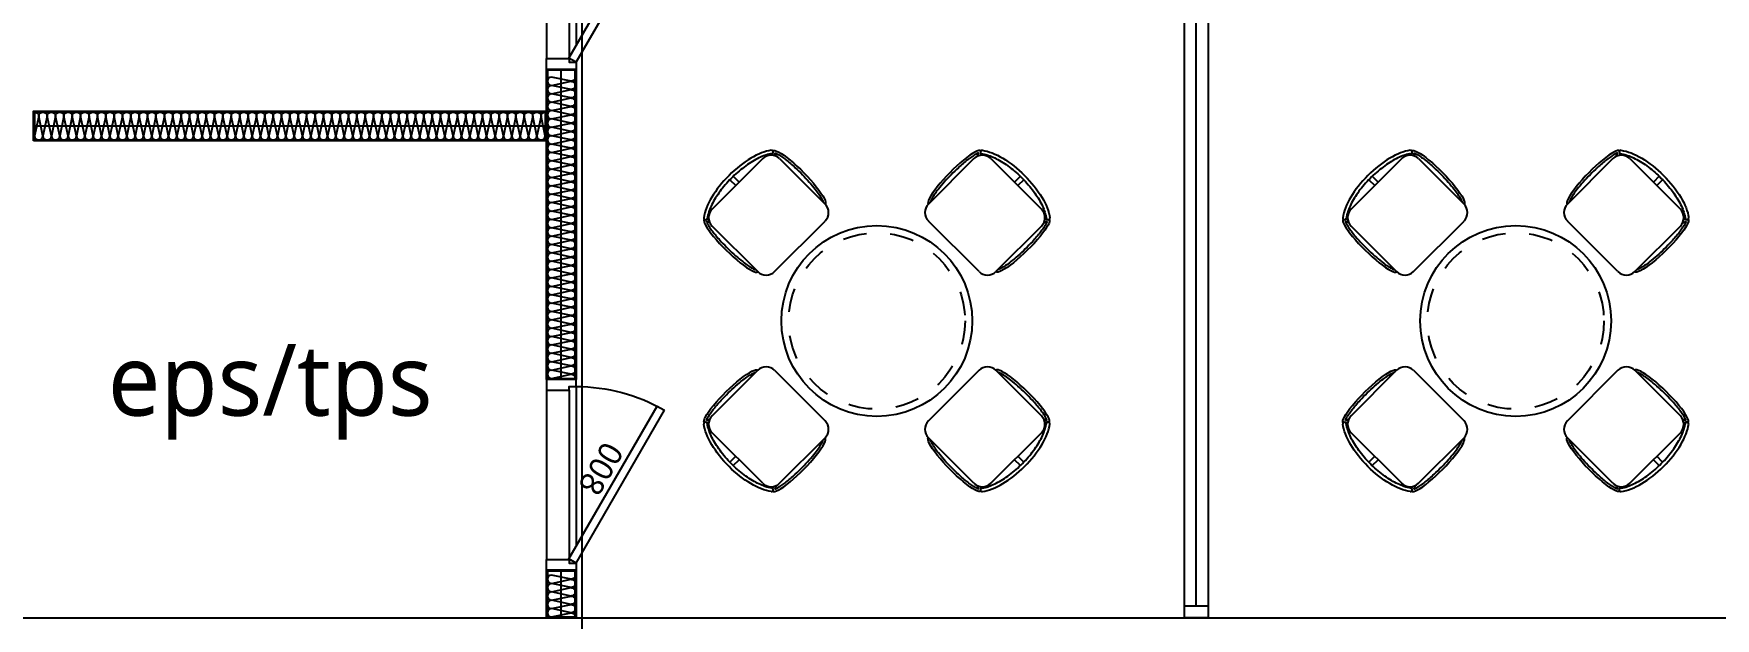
# Model space of a CAD drawing. Header units: millimetres. Extents: x 9 to 147, y 4 to 115.
# Drawn here: x 97.62 to 104.68, y 56.32 to 58.77 of the extents above; entities that cross this region are included whole.
import ezdxf
from ezdxf.enums import TextEntityAlignment as Align

# ---------------------------------------------------------------- set-up
doc = ezdxf.new("R2010")
doc.units = ezdxf.units.MM
doc.header["$LTSCALE"] = 200
for name, pattern in [('HIDDEN2', [4.7625, 3.175, -1.5875]), ('XR-PLAN$0$CEN-GAUN', [32.2, 30, -1, 0.2, -1]), ('XR-PLAN$0$HIDDEN', [0.375, 0.25, -0.125])]:
    doc.linetypes.add(name, pattern=pattern)
doc.layers.get('DEFPOINTS').update_dxf_attribs({"color": 137})
for name, color, linetype in [('-C-지하층', 2, 'HIDDEN2'), ('XR-PLAN$0$A-wall-유리파티션', 252, 'Continuous'), ('XR-PLAN$0$CEN', 252, 'XR-PLAN$0$CEN-GAUN'), ('XR-PLAN$0$DOOR', 252, 'Continuous'), ('XR-PLAN$0$DOOR-OPEN', 252, 'Continuous'), ('XR-PLAN$0$ELE-6', 252, 'Continuous'), ('XR-PLAN$0$FUR', 252, 'XR-PLAN$0$HIDDEN'), ('XR-PLAN$0$HAT-INS', 252, 'Continuous'), ('XR-PLAN$0$I-FUR-B', 252, 'Continuous'), ('XR-PLAN$0$Panel', 252, 'Continuous'), ('XR-PLAN$0$WALL-GLASS', 252, 'Continuous')]:
    doc.layers.add(name, color=color, linetype=linetype)
doc.layers.add('XR-PLAN$0$TXT-1', color=137, linetype='Continuous', plot=False)
doc.styles.add('XR-PLAN$0$스타일1', font='MALGUN_0.TTF')

# ---------------------------------------------------------------- blocks, each defined once
blk = doc.blocks.new('*U108')
at = {"layer": 'XR-PLAN$0$HAT-INS'}
for points in [[(-8821.975315, 0, -0.4142135624), (-8836.975315, 15), (-8821.975315, 85, 1), (-8851.975315, 85), (-8836.975315, 15, -0.4142135624), (-8851.975315, 0, 0.4142135624)], [(-8791.975315, 0, -0.4142135624), (-8806.975315, 15), (-8791.975315, 85, 1), (-8821.975315, 85), (-8806.975315, 15, -0.4142135624), (-8821.975315, 0, 0.4142135624)], [(-8761.975315, 0, -0.4142135624), (-8776.975315, 15), (-8761.975315, 85, 1), (-8791.975315, 85), (-8776.975315, 15, -0.4142135624), (-8791.975315, 0, 0.4142135624)], [(-8731.975315, 0, -0.4142135624), (-8746.975315, 15), (-8731.975315, 85, 1), (-8761.975315, 85), (-8746.975315, 15, -0.4142135624), (-8761.975315, 0, 0.4142135624)], [(-8701.975315, 0, -0.4142135624), (-8716.975315, 15), (-8701.975315, 85, 1), (-8731.975315, 85), (-8716.975315, 15, -0.4142135624), (-8731.975315, 0, 0.4142135624)], [(-8671.975315, 0, -0.4142135624), (-8686.975315, 15), (-8671.975315, 85, 1), (-8701.975315, 85), (-8686.975315, 15, -0.4142135624), (-8701.975315, 0, 0.4142135624)], [(-8641.975315, 0, -0.4142135624), (-8656.975315, 15), (-8641.975315, 85, 1), (-8671.975315, 85), (-8656.975315, 15, -0.4142135624), (-8671.975315, 0, 0.4142135624)], [(-8611.975315, 0, -0.4142135624), (-8626.975315, 15), (-8611.975315, 85, 1), (-8641.975315, 85), (-8626.975315, 15, -0.4142135624), (-8641.975315, 0, 0.4142135624)], [(-8581.975315, 0, -0.4142135624), (-8596.975315, 15), (-8581.975315, 85, 1), (-8611.975315, 85), (-8596.975315, 15, -0.4142135624), (-8611.975315, 0, 0.4142135624)], [(-8551.975315, 0, -0.4142135624), (-8566.975315, 15), (-8551.975315, 85, 1), (-8581.975315, 85), (-8566.975315, 15, -0.4142135624), (-8581.975315, 0, 0.4142135624)], [(-8521.975315, 0, -0.4142135624), (-8536.975315, 15), (-8521.975315, 85, 1), (-8551.975315, 85), (-8536.975315, 15, -0.4142135624), (-8551.975315, 0, 0.4142135624)], [(-8491.975315, 0, -0.4142135624), (-8506.975315, 15), (-8491.975315, 85, 1), (-8521.975315, 85), (-8506.975315, 15, -0.4142135624), (-8521.975315, 0, 0.4142135624)], [(-8461.975315, 0, -0.4142135624), (-8476.975315, 15), (-8461.975315, 85, 1), (-8491.975315, 85), (-8476.975315, 15, -0.4142135624), (-8491.975315, 0, 0.4142135624)], [(-8431.975315, 0, -0.4142135624), (-8446.975315, 15), (-8431.975315, 85, 1), (-8461.975315, 85), (-8446.975315, 15, -0.4142135624), (-8461.975315, 0, 0.4142135624)], [(-8401.975315, 0, -0.4142135624), (-8416.975315, 15), (-8401.975315, 85, 1), (-8431.975315, 85), (-8416.975315, 15, -0.4142135624), (-8431.975315, 0, 0.4142135624)], [(-8371.975315, 0, -0.4142135624), (-8386.975315, 15), (-8371.975315, 85, 1), (-8401.975315, 85), (-8386.975315, 15, -0.4142135624), (-8401.975315, 0, 0.4142135624)], [(-8341.975315, 0, -0.4142135624), (-8356.975315, 15), (-8341.975315, 85, 1), (-8371.975315, 85), (-8356.975315, 15, -0.4142135624), (-8371.975315, 0, 0.4142135624)], [(-8311.975315, 0, -0.4142135624), (-8326.975315, 15), (-8311.975315, 85, 1), (-8341.975315, 85), (-8326.975315, 15, -0.4142135624), (-8341.975315, 0, 0.4142135624)], [(-8281.975315, 0, -0.4142135624), (-8296.975315, 15), (-8281.975315, 85, 1), (-8311.975315, 85), (-8296.975315, 15, -0.4142135624), (-8311.975315, 0, 0.4142135624)], [(-8251.975315, 0, -0.4142135624), (-8266.975315, 15), (-8251.975315, 85, 1), (-8281.975315, 85), (-8266.975315, 15, -0.4142135624), (-8281.975315, 0, 0.4142135624)], [(-8221.975315, 0, -0.4142135624), (-8236.975315, 15), (-8221.975315, 85, 1), (-8251.975315, 85), (-8236.975315, 15, -0.4142135624), (-8251.975315, 0, 0.4142135624)], [(-8191.975315, 0, -0.4142135624), (-8206.975315, 15), (-8191.975315, 85, 1), (-8221.975315, 85), (-8206.975315, 15, -0.4142135624), (-8221.975315, 0, 0.4142135624)], [(-8161.975315, 0, -0.4142135624), (-8176.975315, 15), (-8161.975315, 85, 1), (-8191.975315, 85), (-8176.975315, 15, -0.4142135624), (-8191.975315, 0, 0.4142135624)], [(-8131.975315, 0, -0.4142135624), (-8146.975315, 15), (-8131.975315, 85, 1), (-8161.975315, 85), (-8146.975315, 15, -0.4142135624), (-8161.975315, 0, 0.4142135624)], [(-8101.975315, 0, -0.4142135624), (-8116.975315, 15), (-8101.975315, 85, 1), (-8131.975315, 85), (-8116.975315, 15, -0.4142135624), (-8131.975315, 0, 0.4142135624)], [(-8071.975315, 0, -0.4142135624), (-8086.975315, 15), (-8071.975315, 85, 1), (-8101.975315, 85), (-8086.975315, 15, -0.4142135624), (-8101.975315, 0, 0.4142135624)], [(-8041.975315, 0, -0.4142135624), (-8056.975315, 15), (-8041.975315, 85, 1), (-8071.975315, 85), (-8056.975315, 15, -0.4142135624), (-8071.975315, 0, 0.4142135624)], [(-8011.975315, 0, -0.4142135624), (-8026.975315, 15), (-8011.975315, 85, 1), (-8041.975315, 85), (-8026.975315, 15, -0.4142135624), (-8041.975315, 0, 0.4142135624)], [(-7981.975315, 0, -0.4142135624), (-7996.975315, 15), (-7981.975315, 85, 1), (-8011.975315, 85), (-7996.975315, 15, -0.4142135624), (-8011.975315, 0, 0.4142135624)], [(-7951.975315, 0, -0.4142135624), (-7966.975315, 15), (-7951.975315, 85, 1), (-7981.975315, 85), (-7966.975315, 15, -0.4142135624), (-7981.975315, 0, 0.4142135624)], [(-7921.975315, 0, -0.4142135624), (-7936.975315, 15), (-7921.975315, 85, 1), (-7951.975315, 85), (-7936.975315, 15, -0.4142135624), (-7951.975315, 0, 0.4142135624)], [(-7891.975315, 0, -0.4142135624), (-7906.975315, 15), (-7891.975315, 85, 1), (-7921.975315, 85), (-7906.975315, 15, -0.4142135624), (-7921.975315, 0, 0.4142135624)], [(-7861.975315, 0, -0.4142135624), (-7876.975315, 15), (-7861.975315, 85, 1), (-7891.975315, 85), (-7876.975315, 15, -0.4142135624), (-7891.975315, 0, 0.4142135624)], [(-7831.975315, 0, -0.4142135624), (-7846.975315, 15), (-7831.975315, 85, 1), (-7861.975315, 85), (-7846.975315, 15, -0.4142135624), (-7861.975315, 0, 0.4142135624)], [(-7801.975315, 0, -0.4142135624), (-7816.975315, 15), (-7801.975315, 85, 1), (-7831.975315, 85), (-7816.975315, 15, -0.4142135624), (-7831.975315, 0, 0.4142135624)], [(-7771.975315, 0, -0.4142135624), (-7786.975315, 15), (-7771.975315, 85, 1), (-7801.975315, 85), (-7786.975315, 15, -0.4142135624), (-7801.975315, 0, 0.4142135624)]]:
    blk.add_lwpolyline(points, format="xyb", dxfattribs=at)
blk = doc.blocks.new('*U109')
at = {"layer": 'XR-PLAN$0$HAT-INS'}
for points in [[(-8821.975315, 0, -0.4142135624), (-8836.975315, 15), (-8821.975315, 85, 1), (-8851.975315, 85), (-8836.975315, 15, -0.4142135624), (-8851.975315, 0, 0.4142135624)], [(-8791.975315, 0, -0.4142135624), (-8806.975315, 15), (-8791.975315, 85, 1), (-8821.975315, 85), (-8806.975315, 15, -0.4142135624), (-8821.975315, 0, 0.4142135624)], [(-8761.975315, 0, -0.4142135624), (-8776.975315, 15), (-8761.975315, 85, 1), (-8791.975315, 85), (-8776.975315, 15, -0.4142135624), (-8791.975315, 0, 0.4142135624)], [(-8731.975315, 0, -0.4142135624), (-8746.975315, 15), (-8731.975315, 85, 1), (-8761.975315, 85), (-8746.975315, 15, -0.4142135624), (-8761.975315, 0, 0.4142135624)], [(-8701.975315, 0, -0.4142135624), (-8716.975315, 15), (-8701.975315, 85, 1), (-8731.975315, 85), (-8716.975315, 15, -0.4142135624), (-8731.975315, 0, 0.4142135624)]]:
    blk.add_lwpolyline(points, format="xyb", dxfattribs=at)
blk = doc.blocks.new('*U112')
at = {"layer": 'XR-PLAN$0$HAT-INS'}
for points in [[(-5524.4, 0, -0.414214), (-5539.4, 15), (-5524.4, 85, 1), (-5554.4, 85), (-5539.4, 15, -0.414214), (-5554.4, 0, 0.414214)], [(-5494.4, 0, -0.414214), (-5509.4, 15), (-5494.4, 85, 1), (-5524.4, 85), (-5509.4, 15, -0.414214), (-5524.4, 0, 0.414214)], [(-5464.4, 0, -0.414214), (-5479.4, 15), (-5464.4, 85, 1), (-5494.4, 85), (-5479.4, 15, -0.414214), (-5494.4, 0, 0.414214)], [(-5434.4, 0, -0.414214), (-5449.4, 15), (-5434.4, 85, 1), (-5464.4, 85), (-5449.4, 15, -0.414214), (-5464.4, 0, 0.414214)], [(-5404.4, 0, -0.414214), (-5419.4, 15), (-5404.4, 85, 1), (-5434.4, 85), (-5419.4, 15, -0.414214), (-5434.4, 0, 0.414214)], [(-5374.4, 0, -0.414214), (-5389.4, 15), (-5374.4, 85, 1), (-5404.4, 85), (-5389.4, 15, -0.414214), (-5404.4, 0, 0.414214)], [(-5344.4, 0, -0.414214), (-5359.4, 15), (-5344.4, 85, 1), (-5374.4, 85), (-5359.4, 15, -0.414214), (-5374.4, 0, 0.414214)], [(-5314.4, 0, -0.414214), (-5329.4, 15), (-5314.4, 85, 1), (-5344.4, 85), (-5329.4, 15, -0.414214), (-5344.4, 0, 0.414214)], [(-5284.4, 0, -0.414214), (-5299.4, 15), (-5284.4, 85, 1), (-5314.4, 85), (-5299.4, 15, -0.414214), (-5314.4, 0, 0.414214)], [(-5254.4, 0, -0.414214), (-5269.4, 15), (-5254.4, 85, 1), (-5284.4, 85), (-5269.4, 15, -0.414214), (-5284.4, 0, 0.414214)], [(-5224.4, 0, -0.414214), (-5239.4, 15), (-5224.4, 85, 1), (-5254.4, 85), (-5239.4, 15, -0.414214), (-5254.4, 0, 0.414214)], [(-5194.4, 0, -0.414214), (-5209.4, 15), (-5194.4, 85, 1), (-5224.4, 85), (-5209.4, 15, -0.414214), (-5224.4, 0, 0.414214)], [(-5164.4, 0, -0.414214), (-5179.4, 15), (-5164.4, 85, 1), (-5194.4, 85), (-5179.4, 15, -0.414214), (-5194.4, 0, 0.414214)], [(-5134.4, 0, -0.414214), (-5149.4, 15), (-5134.4, 85, 1), (-5164.4, 85), (-5149.4, 15, -0.414214), (-5164.4, 0, 0.414214)], [(-5104.4, 0, -0.414214), (-5119.4, 15), (-5104.4, 85, 1), (-5134.4, 85), (-5119.4, 15, -0.414214), (-5134.4, 0, 0.414214)], [(-5074.4, 0, -0.414214), (-5089.4, 15), (-5074.4, 85, 1), (-5104.4, 85), (-5089.4, 15, -0.414214), (-5104.4, 0, 0.414214)], [(-5044.4, 0, -0.414214), (-5059.4, 15), (-5044.4, 85, 1), (-5074.4, 85), (-5059.4, 15, -0.414214), (-5074.4, 0, 0.414214)], [(-5014.4, 0, -0.414214), (-5029.4, 15), (-5014.4, 85, 1), (-5044.4, 85), (-5029.4, 15, -0.414214), (-5044.4, 0, 0.414214)], [(-4984.4, 0, -0.414214), (-4999.4, 15), (-4984.4, 85, 1), (-5014.4, 85), (-4999.4, 15, -0.414214), (-5014.4, 0, 0.414214)], [(-4954.4, 0, -0.414214), (-4969.4, 15), (-4954.4, 85, 1), (-4984.4, 85), (-4969.4, 15, -0.414214), (-4984.4, 0, 0.414214)], [(-4924.4, 0, -0.414214), (-4939.4, 15), (-4924.4, 85, 1), (-4954.4, 85), (-4939.4, 15, -0.414214), (-4954.4, 0, 0.414214)], [(-4894.4, 0, -0.414214), (-4909.4, 15), (-4894.4, 85, 1), (-4924.4, 85), (-4909.4, 15, -0.414214), (-4924.4, 0, 0.414214)], [(-4864.4, 0, -0.414214), (-4879.4, 15), (-4864.4, 85, 1), (-4894.4, 85), (-4879.4, 15, -0.414214), (-4894.4, 0, 0.414214)], [(-4834.4, 0, -0.414214), (-4849.4, 15), (-4834.4, 85, 1), (-4864.4, 85), (-4849.4, 15, -0.414214), (-4864.4, 0, 0.414214)], [(-4804.4, 0, -0.414214), (-4819.4, 15), (-4804.4, 85, 1), (-4834.4, 85), (-4819.4, 15, -0.414214), (-4834.4, 0, 0.414214)], [(-4774.4, 0, -0.414214), (-4789.4, 15), (-4774.4, 85, 1), (-4804.4, 85), (-4789.4, 15, -0.414214), (-4804.4, 0, 0.414214)], [(-4744.4, 0, -0.414214), (-4759.4, 15), (-4744.4, 85, 1), (-4774.4, 85), (-4759.4, 15, -0.414214), (-4774.4, 0, 0.414214)], [(-4714.4, 0, -0.414214), (-4729.4, 15), (-4714.4, 85, 1), (-4744.4, 85), (-4729.4, 15, -0.414214), (-4744.4, 0, 0.414214)], [(-4684.4, 0, -0.414214), (-4699.4, 15), (-4684.4, 85, 1), (-4714.4, 85), (-4699.4, 15, -0.414214), (-4714.4, 0, 0.414214)], [(-4654.4, 0, -0.414214), (-4669.4, 15), (-4654.4, 85, 1), (-4684.4, 85), (-4669.4, 15, -0.414214), (-4684.4, 0, 0.414214)], [(-4624.4, 0, -0.414214), (-4639.4, 15), (-4624.4, 85, 1), (-4654.4, 85), (-4639.4, 15, -0.414214), (-4654.4, 0, 0.414214)], [(-4594.4, 0, -0.414214), (-4609.4, 15), (-4594.4, 85, 1), (-4624.4, 85), (-4609.4, 15, -0.414214), (-4624.4, 0, 0.414214)], [(-4564.4, 0, -0.414214), (-4579.4, 15), (-4564.4, 85, 1), (-4594.4, 85), (-4579.4, 15, -0.414214), (-4594.4, 0, 0.414214)], [(-4534.4, 0, -0.414214), (-4549.4, 15), (-4534.4, 85, 1), (-4564.4, 85), (-4549.4, 15, -0.414214), (-4564.4, 0, 0.414214)], [(-4504.4, 0, -0.414214), (-4519.4, 15), (-4504.4, 85, 1), (-4534.4, 85), (-4519.4, 15, -0.414214), (-4534.4, 0, 0.414214)], [(-4474.4, 0, -0.414214), (-4489.4, 15), (-4474.4, 85, 1), (-4504.4, 85), (-4489.4, 15, -0.414214), (-4504.4, 0, 0.414214)], [(-4444.4, 0, -0.414214), (-4459.4, 15), (-4444.4, 85, 1), (-4474.4, 85), (-4459.4, 15, -0.414214), (-4474.4, 0, 0.414214)], [(-4414.4, 0, -0.414214), (-4429.4, 15), (-4414.4, 85, 1), (-4444.4, 85), (-4429.4, 15, -0.414214), (-4444.4, 0, 0.414214)], [(-4384.4, 0, -0.414214), (-4399.4, 15), (-4384.4, 85, 1), (-4414.4, 85), (-4399.4, 15, -0.414214), (-4414.4, 0, 0.414214)], [(-4354.4, 0, -0.414214), (-4369.4, 15), (-4354.4, 85, 1), (-4384.4, 85), (-4369.4, 15, -0.414214), (-4384.4, 0, 0.414214)], [(-4324.4, 0, -0.414214), (-4339.4, 15), (-4324.4, 85, 1), (-4354.4, 85), (-4339.4, 15, -0.414214), (-4354.4, 0, 0.414214)], [(-4294.4, 0, -0.414214), (-4309.4, 15), (-4294.4, 85, 1), (-4324.4, 85), (-4309.4, 15, -0.414214), (-4324.4, 0, 0.414214)], [(-4264.4, 0, -0.414214), (-4279.4, 15), (-4264.4, 85, 1), (-4294.4, 85), (-4279.4, 15, -0.414214), (-4294.4, 0, 0.414214)], [(-4234.4, 0, -0.414214), (-4249.4, 15), (-4234.4, 85, 1), (-4264.4, 85), (-4249.4, 15, -0.414214), (-4264.4, 0, 0.414214)], [(-4204.4, 0, -0.414214), (-4219.4, 15), (-4204.4, 85, 1), (-4234.4, 85), (-4219.4, 15, -0.414214), (-4234.4, 0, 0.414214)], [(-4174.4, 0, -0.414214), (-4189.4, 15), (-4174.4, 85, 1), (-4204.4, 85), (-4189.4, 15, -0.414214), (-4204.4, 0, 0.414214)], [(-4144.4, 0, -0.414214), (-4159.4, 15), (-4144.4, 85, 1), (-4174.4, 85), (-4159.4, 15, -0.414214), (-4174.4, 0, 0.414214)], [(-4114.4, 0, -0.414214), (-4129.4, 15), (-4114.4, 85, 1), (-4144.4, 85), (-4129.4, 15, -0.414214), (-4144.4, 0, 0.414214)], [(-4084.4, 0, -0.414214), (-4099.4, 15), (-4084.4, 85, 1), (-4114.4, 85), (-4099.4, 15, -0.414214), (-4114.4, 0, 0.414214)], [(-4054.4, 0, -0.414214), (-4069.4, 15), (-4054.4, 85, 1), (-4084.4, 85), (-4069.4, 15, -0.414214), (-4084.4, 0, 0.414214)], [(-4024.4, 0, -0.414214), (-4039.4, 15), (-4024.4, 85, 1), (-4054.4, 85), (-4039.4, 15, -0.414214), (-4054.4, 0, 0.414214)], [(-3994.4, 0, -0.414214), (-4009.4, 15), (-3994.4, 85, 1), (-4024.4, 85), (-4009.4, 15, -0.414214), (-4024.4, 0, 0.414214)], [(-3964.4, 0, -0.414214), (-3979.4, 15), (-3964.4, 85, 1), (-3994.4, 85), (-3979.4, 15, -0.414214), (-3994.4, 0, 0.414214)], [(-3934.4, 0, -0.414214), (-3949.4, 15), (-3934.4, 85, 1), (-3964.4, 85), (-3949.4, 15, -0.414214), (-3964.4, 0, 0.414214)], [(-3904.4, 0, -0.414214), (-3919.4, 15), (-3904.4, 85, 1), (-3934.4, 85), (-3919.4, 15, -0.414214), (-3934.4, 0, 0.414214)], [(-3874.4, 0, -0.414214), (-3889.4, 15), (-3874.4, 85, 1), (-3904.4, 85), (-3889.4, 15, -0.414214), (-3904.4, 0, 0.414214)], [(-3844.4, 0, -0.414214), (-3859.4, 15), (-3844.4, 85, 1), (-3874.4, 85), (-3859.4, 15, -0.414214), (-3874.4, 0, 0.414214)], [(-3814.4, 0, -0.414214), (-3829.4, 15), (-3814.4, 85, 1), (-3844.4, 85), (-3829.4, 15, -0.414214), (-3844.4, 0, 0.414214)], [(-3784.4, 0, -0.414214), (-3799.4, 15), (-3784.4, 85, 1), (-3814.4, 85), (-3799.4, 15, -0.414214), (-3814.4, 0, 0.414214)], [(-3754.4, 0, -0.414214), (-3769.4, 15), (-3754.4, 85, 1), (-3784.4, 85), (-3769.4, 15, -0.414214), (-3784.4, 0, 0.414214)], [(-3724.4, 0, -0.414214), (-3739.4, 15), (-3724.4, 85, 1), (-3754.4, 85), (-3739.4, 15, -0.414214), (-3754.4, 0, 0.414214)]]:
    blk.add_lwpolyline(points, format="xyb", dxfattribs=at)
blk = doc.blocks.new('XR-PLAN$0$D-800A')
at = {"layer": 'XR-PLAN$0$DOOR'}
blk.add_line((30, 200), (670.9, 570), dxfattribs=at)
for points in [[(30, 200), (47.5, 169.7), (688.4, 539.7), (670.9, 570)], [(0, 75), (45, 75), (45, 75), (45, 75), (45, 170), (30, 170), (30, 200), (0, 200), (0, 75)], [(800, 75), (755, 75), (755, 75), (755, 75), (755, 170), (770, 170), (770, 200), (800, 200), (800, 75)]]:
    blk.add_lwpolyline(points, dxfattribs=at)
at = {"layer": 'XR-PLAN$0$DOOR-OPEN'}
for p, q in [((755, 170), (45, 170)), ((770, 200), (100, 200)), ((755, 75), (45, 75))]:
    blk.add_line(p, q, dxfattribs=at)
blk.add_arc((30, 200), 740, 0, 30, dxfattribs=at)
at = {"layer": 'DEFPOINTS', "style": 'XR-PLAN$0$스타일1'}
blk.add_text('800', height=100, rotation=30, dxfattribs=at).set_placement((353.1, 205.2))
blk = doc.blocks.new('XR-PLAN$0$TABLE SET1')
blk.add_circle((0, 0), 370)
at = {"layer": 'XR-PLAN$0$I-FUR-B'}
for p, q in [((-478.2, 680.7), (-690.4, 468.6)), ((-407.5, 680.7), (-216.6, 489.8)), ((407.5, 680.7), (216.6, 489.8)), ((478.2, 680.7), (690.4, 468.6)), ((-616.1, 592.4), (-591.4, 567.6)), ((-602, 606.5), (-577.2, 581.7)), ((602, 606.5), (577.2, 581.7)), ((616.1, 592.4), (591.4, 567.6)), ((-690.4, 397.9), (-499.5, 207)), ((-428.8, 207), (-216.6, 419.1)), ((428.8, 207), (216.6, 419.1)), ((690.4, 397.9), (499.5, 207)), ((-690.4, -397.9), (-499.5, -207)), ((-428.8, -207), (-216.6, -419.1)), ((428.8, -207), (216.6, -419.1)), ((690.4, -397.9), (499.5, -207)), ((-478.2, -680.7), (-690.4, -468.6)), ((-407.5, -680.7), (-216.6, -489.8)), ((407.5, -680.7), (216.6, -489.8)), ((478.2, -680.7), (690.4, -468.6)), ((-616.1, -592.4), (-591.4, -567.6)), ((-602, -606.5), (-577.2, -581.7)), ((602, -606.5), (577.2, -581.7)), ((616.1, -592.4), (591.4, -567.6))]:
    blk.add_line(p, q, dxfattribs=at)
blk.add_circle((0, 0), 400, dxfattribs=at)
for centre, radius, start, end in [((-441.6, 708.2), 7.5, 277.64246, 97.64246), ((441.6, 708.2), 7.5, 82.35754, 262.35754), ((-442.9, 645.4), 50, 44.99849, 134.99849), ((442.9, 645.4), 50, 45.00151, 135.00151), ((-717.8, 432), 7.5, 172.35453, 352.35453), ((-655, 433.3), 50, 134.99849, 224.99849), ((-252, 454.5), 50, 314.99849, 44.99849), ((252, 454.5), 50, 135.00151, 225.00151), ((655, 433.3), 50, 315.00151, 45.00151), ((717.8, 432), 7.5, 187.64547, 7.64547), ((-464.1, 242.3), 50, 224.99849, 314.99849), ((464.1, 242.3), 50, 225.00151, 315.00151), ((-464.1, -242.3), 50, 45.00151, 135.00151), ((464.1, -242.3), 50, 44.99849, 134.99849), ((-655, -433.3), 50, 135.00151, 225.00151), ((-252, -454.5), 50, 315.00151, 45.00151), ((252, -454.5), 50, 134.99849, 224.99849), ((655, -433.3), 50, 314.99849, 44.99849), ((-717.8, -432), 7.5, 7.64547, 187.64547), ((717.8, -432), 7.5, 352.35453, 172.35453), ((-442.9, -645.4), 50, 225.00151, 315.00151), ((-441.6, -708.2), 7.5, 262.35754, 82.35754), ((442.9, -645.4), 50, 224.99849, 314.99849), ((441.6, -708.2), 7.5, 97.64246, 277.64246)]:
    blk.add_arc(centre, radius, start, end, dxfattribs=at)
for centre, major_axis, ratio, start_param, end_param in [((-549, 539.3), (-162.6, -162.6), 0.434783, 3.659342, 5.765436), ((326.3, 601.4), (110, 111.9), 0.182269, 0, 3.141593), ((326.3, 601.4), (110, 111.9), 0.182269, 5.851094, 5.976716), ((-611.1, 316.6), (-111.9, 110), 0.182269, 0, 3.141593), ((-611.1, 316.6), (-111.9, 110), 0.182269, 5.851094, 5.976716), ((611.1, -316.6), (111.9, -110), 0.182269, 0, 3.141593), ((-326.3, -601.4), (-110, -111.9), 0.182269, 0, 3.141593), ((549, -539.3), (162.6, 162.6), 0.434783, 3.659342, 5.765436), ((611.1, -316.6), (111.9, -110), 0.182269, 5.851094, 5.976716), ((-326.3, -601.4), (-110, -111.9), 0.182269, 5.851094, 5.976716)]:
    blk.add_ellipse(centre, major_axis=major_axis, ratio=ratio, start_param=start_param, end_param=end_param, dxfattribs=at)
at = {"layer": 'XR-PLAN$0$I-FUR-B', "extrusion": (0, 0, -1)}
for centre, major_axis, ratio, start_param, end_param in [((-326.3, 601.4), (-110, 111.9), 0.182269, 0, 3.141593), ((549, 539.3), (162.6, -162.6), 0.434783, 3.659342, 5.765436), ((-326.3, 601.4), (-110, 111.9), 0.182269, 5.851094, 5.976716), ((611.1, 316.6), (111.9, 110), 0.182269, 0, 3.141593), ((611.1, 316.6), (111.9, 110), 0.182269, 5.851094, 5.976716), ((-611.1, -316.6), (-111.9, -110), 0.182269, 0, 3.141593), ((-549, -539.3), (-162.6, 162.6), 0.434783, 3.659342, 5.765436), ((-611.1, -316.6), (-111.9, -110), 0.182269, 5.851094, 5.976716), ((326.3, -601.4), (110, -111.9), 0.182269, 0, 3.141593), ((326.3, -601.4), (110, -111.9), 0.182269, 5.851094, 5.976716)]:
    blk.add_ellipse(centre, major_axis=major_axis, ratio=ratio, start_param=start_param, end_param=end_param, dxfattribs=at)
at = {"layer": 'XR-PLAN$0$I-FUR-B'}
for points, knots in [([(-440.6, 700.8), (-444.9, 700.2), (-449.4, 699.3), (-458.9, 697), (-463.8, 695.6), (-477, 691.1), (-485.6, 687.6), (-503.2, 679.2), (-512.3, 674.3), (-530.7, 663.3), (-540.1, 657.1), (-558.7, 643.7), (-568.1, 636.4), (-586.4, 621), (-595.4, 612.8), (-612.8, 595.8), (-621.3, 587), (-637.3, 569), (-645, 559.8), (-659.2, 541.2), (-665.8, 531.8), (-677.8, 513.2), (-683.2, 504), (-692.7, 486), (-696.7, 477.2), (-703.4, 460.3), (-705.9, 452.2), (-709, 439.9), (-709.8, 435.3), (-710.4, 431)], [3.659342, 3.659342, 3.659342, 3.659342, 3.76167, 3.76167, 3.863999, 3.863999, 4.027435, 4.027435, 4.190872, 4.190872, 4.354309, 4.354309, 4.517745, 4.517745, 4.681182, 4.681182, 4.844618, 4.844618, 5.008055, 5.008055, 5.171492, 5.171492, 5.334928, 5.334928, 5.498365, 5.498365, 5.661802, 5.661802, 5.765436, 5.765436, 5.765436, 5.765436]), ([(-421.6, 690.6), (-422.6, 692.5), (-423.5, 694.4), (-425.3, 698.2), (-426.1, 700.1), (-427, 702.8), (-427.3, 703.7), (-427.5, 704.6)], [5.7265501, 5.7265501, 5.7265501, 5.7265501, 5.8081109, 5.8081109, 5.9106349, 5.9106349, 5.9748515, 5.9748515, 5.9748515, 5.9748515]), ([(-427.5, 704.6), (-426.5, 704.3), (-425.2, 703.8), (-422.3, 702.6), (-420.6, 701.9), (-417.1, 700.2), (-415.2, 699.2), (-408.8, 695.6), (-403.9, 692.5), (-393.1, 685.1), (-387.3, 680.9), (-375.1, 671.4), (-368.7, 666.1), (-355.6, 654.9), (-348.8, 648.9), (-331.9, 633.3), (-321.6, 623.3), (-301.7, 603), (-292.1, 592.6), (-274, 572.1), (-265.6, 562), (-252.1, 544.7), (-246.7, 537.2), (-238.5, 525.1), (-235.4, 520.2), (-231, 512.5), (-229.5, 509.5), (-227.2, 504.7), (-226.4, 502.8), (-225.5, 500.1), (-225.2, 499.1), (-225, 498.3)], [0.308334, 0.308334, 0.308334, 0.308334, 0.393328, 0.393328, 0.478323, 0.478323, 0.563318, 0.563318, 0.749316, 0.749316, 0.935315, 0.935315, 1.121313, 1.121313, 1.307312, 1.307312, 1.582737, 1.582737, 1.858163, 1.858163, 2.133588, 2.133588, 2.361079, 2.361079, 2.537351, 2.537351, 2.666518, 2.666518, 2.769042, 2.769042, 2.833259, 2.833259, 2.833259, 2.833259]), ([(427.5, 704.6), (426.5, 704.3), (425.2, 703.8), (422.3, 702.6), (420.6, 701.9), (417.1, 700.2), (415.2, 699.2), (408.8, 695.6), (403.9, 692.5), (393.1, 685.1), (387.3, 680.9), (375.1, 671.4), (368.7, 666.1), (355.6, 654.9), (348.8, 648.9), (331.9, 633.3), (321.6, 623.3), (301.7, 603), (292.1, 592.6), (274, 572.1), (265.6, 562), (252.1, 544.7), (246.7, 537.2), (238.5, 525.1), (235.4, 520.2), (231, 512.5), (229.5, 509.5), (227.2, 504.7), (226.4, 502.8), (225.5, 500.1), (225.2, 499.1), (225, 498.3)], [0.308334, 0.308334, 0.308334, 0.308334, 0.393328, 0.393328, 0.478323, 0.478323, 0.563318, 0.563318, 0.749316, 0.749316, 0.935315, 0.935315, 1.121313, 1.121313, 1.307312, 1.307312, 1.582737, 1.582737, 1.858163, 1.858163, 2.133588, 2.133588, 2.361079, 2.361079, 2.537351, 2.537351, 2.666518, 2.666518, 2.769042, 2.769042, 2.833259, 2.833259, 2.833259, 2.833259]), ([(421.6, 690.6), (422.6, 692.5), (423.5, 694.4), (425.3, 698.2), (426.1, 700.1), (427, 702.8), (427.3, 703.7), (427.5, 704.6)], [5.7265501, 5.7265501, 5.7265501, 5.7265501, 5.8081109, 5.8081109, 5.9106349, 5.9106349, 5.9748515, 5.9748515, 5.9748515, 5.9748515]), ([(440.6, 700.8), (444.9, 700.2), (449.4, 699.3), (458.9, 697), (463.8, 695.6), (477, 691.1), (485.6, 687.6), (503.2, 679.2), (512.3, 674.3), (530.7, 663.3), (540.1, 657.1), (558.7, 643.7), (568.1, 636.4), (586.4, 621), (595.4, 612.8), (612.8, 595.8), (621.3, 587), (637.3, 569), (645, 559.8), (659.2, 541.2), (665.8, 531.8), (677.8, 513.2), (683.2, 504), (692.7, 486), (696.7, 477.2), (703.4, 460.3), (705.9, 452.2), (709, 439.9), (709.8, 435.3), (710.4, 431)], [3.659342, 3.659342, 3.659342, 3.659342, 3.76167, 3.76167, 3.863999, 3.863999, 4.027435, 4.027435, 4.190872, 4.190872, 4.354309, 4.354309, 4.517745, 4.517745, 4.681182, 4.681182, 4.844618, 4.844618, 5.008055, 5.008055, 5.171492, 5.171492, 5.334928, 5.334928, 5.498365, 5.498365, 5.661802, 5.661802, 5.765436, 5.765436, 5.765436, 5.765436]), ([(-714.2, 417.9), (-713.9, 416.8), (-713.5, 415.5), (-712.3, 412.6), (-711.6, 411), (-709.9, 407.5), (-708.9, 405.6), (-705.2, 399.2), (-702.1, 394.3), (-694.8, 383.5), (-690.5, 377.7), (-681, 365.5), (-675.8, 359.1), (-664.6, 345.9), (-658.5, 339.2), (-642.9, 322.2), (-633, 312), (-612.6, 292.1), (-602.2, 282.4), (-581.7, 264.4), (-571.7, 256), (-554.3, 242.5), (-546.9, 237), (-534.8, 228.8), (-529.8, 225.8), (-522.2, 221.4), (-519.2, 219.8), (-514.4, 217.6), (-512.5, 216.8), (-509.7, 215.8), (-508.8, 215.6), (-508, 215.3)], [0.308334, 0.308334, 0.308334, 0.308334, 0.393328, 0.393328, 0.478323, 0.478323, 0.563318, 0.563318, 0.749316, 0.749316, 0.935315, 0.935315, 1.121313, 1.121313, 1.307312, 1.307312, 1.582737, 1.582737, 1.858163, 1.858163, 2.133588, 2.133588, 2.361079, 2.361079, 2.537351, 2.537351, 2.666518, 2.666518, 2.769042, 2.769042, 2.833259, 2.833259, 2.833259, 2.833259]), ([(-700.3, 411.9), (-702.2, 413), (-704, 413.9), (-707.8, 415.7), (-709.7, 416.5), (-712.4, 417.4), (-713.4, 417.7), (-714.2, 417.9)], [5.7265501, 5.7265501, 5.7265501, 5.7265501, 5.8081109, 5.8081109, 5.9106349, 5.9106349, 5.9748515, 5.9748515, 5.9748515, 5.9748515]), ([(714.2, 417.9), (713.9, 416.8), (713.5, 415.5), (712.3, 412.6), (711.6, 411), (709.9, 407.5), (708.9, 405.6), (705.2, 399.2), (702.1, 394.3), (694.8, 383.5), (690.5, 377.7), (681, 365.5), (675.8, 359.1), (664.6, 345.9), (658.5, 339.2), (642.9, 322.2), (633, 312), (612.6, 292.1), (602.2, 282.4), (581.7, 264.4), (571.7, 256), (554.3, 242.5), (546.9, 237), (534.8, 228.8), (529.8, 225.8), (522.2, 221.4), (519.2, 219.8), (514.4, 217.6), (512.5, 216.8), (509.7, 215.8), (508.8, 215.6), (508, 215.3)], [0.308334, 0.308334, 0.308334, 0.308334, 0.393328, 0.393328, 0.478323, 0.478323, 0.563318, 0.563318, 0.749316, 0.749316, 0.935315, 0.935315, 1.121313, 1.121313, 1.307312, 1.307312, 1.582737, 1.582737, 1.858163, 1.858163, 2.133588, 2.133588, 2.361079, 2.361079, 2.537351, 2.537351, 2.666518, 2.666518, 2.769042, 2.769042, 2.833259, 2.833259, 2.833259, 2.833259]), ([(700.3, 411.9), (702.2, 413), (704, 413.9), (707.8, 415.7), (709.7, 416.5), (712.4, 417.4), (713.4, 417.7), (714.2, 417.9)], [5.7265501, 5.7265501, 5.7265501, 5.7265501, 5.8081109, 5.8081109, 5.9106349, 5.9106349, 5.9748515, 5.9748515, 5.9748515, 5.9748515]), ([(-714.2, -417.9), (-713.9, -416.8), (-713.5, -415.5), (-712.3, -412.6), (-711.6, -411), (-709.9, -407.5), (-708.9, -405.6), (-705.2, -399.2), (-702.1, -394.3), (-694.8, -383.5), (-690.5, -377.7), (-681, -365.5), (-675.8, -359.1), (-664.6, -345.9), (-658.5, -339.2), (-642.9, -322.2), (-633, -312), (-612.6, -292.1), (-602.2, -282.4), (-581.7, -264.4), (-571.7, -256), (-554.3, -242.5), (-546.9, -237), (-534.8, -228.8), (-529.8, -225.8), (-522.2, -221.4), (-519.2, -219.8), (-514.4, -217.6), (-512.5, -216.8), (-509.7, -215.8), (-508.8, -215.6), (-508, -215.3)], [0.308334, 0.308334, 0.308334, 0.308334, 0.393328, 0.393328, 0.478323, 0.478323, 0.563318, 0.563318, 0.749316, 0.749316, 0.935315, 0.935315, 1.121313, 1.121313, 1.307312, 1.307312, 1.582737, 1.582737, 1.858163, 1.858163, 2.133588, 2.133588, 2.361079, 2.361079, 2.537351, 2.537351, 2.666518, 2.666518, 2.769042, 2.769042, 2.833259, 2.833259, 2.833259, 2.833259]), ([(714.2, -417.9), (713.9, -416.8), (713.5, -415.5), (712.3, -412.6), (711.6, -411), (709.9, -407.5), (708.9, -405.6), (705.2, -399.2), (702.1, -394.3), (694.8, -383.5), (690.5, -377.7), (681, -365.5), (675.8, -359.1), (664.6, -345.9), (658.5, -339.2), (642.9, -322.2), (633, -312), (612.6, -292.1), (602.2, -282.4), (581.7, -264.4), (571.7, -256), (554.3, -242.5), (546.9, -237), (534.8, -228.8), (529.8, -225.8), (522.2, -221.4), (519.2, -219.8), (514.4, -217.6), (512.5, -216.8), (509.7, -215.8), (508.8, -215.6), (508, -215.3)], [0.308334, 0.308334, 0.308334, 0.308334, 0.393328, 0.393328, 0.478323, 0.478323, 0.563318, 0.563318, 0.749316, 0.749316, 0.935315, 0.935315, 1.121313, 1.121313, 1.307312, 1.307312, 1.582737, 1.582737, 1.858163, 1.858163, 2.133588, 2.133588, 2.361079, 2.361079, 2.537351, 2.537351, 2.666518, 2.666518, 2.769042, 2.769042, 2.833259, 2.833259, 2.833259, 2.833259]), ([(-700.3, -411.9), (-702.2, -413), (-704, -413.9), (-707.8, -415.7), (-709.7, -416.5), (-712.4, -417.4), (-713.4, -417.7), (-714.2, -417.9)], [5.7265501, 5.7265501, 5.7265501, 5.7265501, 5.8081109, 5.8081109, 5.9106349, 5.9106349, 5.9748515, 5.9748515, 5.9748515, 5.9748515]), ([(700.3, -411.9), (702.2, -413), (704, -413.9), (707.8, -415.7), (709.7, -416.5), (712.4, -417.4), (713.4, -417.7), (714.2, -417.9)], [5.7265501, 5.7265501, 5.7265501, 5.7265501, 5.8081109, 5.8081109, 5.9106349, 5.9106349, 5.9748515, 5.9748515, 5.9748515, 5.9748515]), ([(-440.6, -700.8), (-444.9, -700.2), (-449.4, -699.3), (-458.9, -697), (-463.8, -695.6), (-477, -691.1), (-485.6, -687.6), (-503.2, -679.2), (-512.3, -674.3), (-530.7, -663.3), (-540.1, -657.1), (-558.7, -643.7), (-568.1, -636.4), (-586.4, -621), (-595.4, -612.8), (-612.8, -595.8), (-621.3, -587), (-637.3, -569), (-645, -559.8), (-659.2, -541.2), (-665.8, -531.8), (-677.8, -513.2), (-683.2, -504), (-692.7, -486), (-696.7, -477.2), (-703.4, -460.3), (-705.9, -452.2), (-709, -439.9), (-709.8, -435.3), (-710.4, -431)], [3.659342, 3.659342, 3.659342, 3.659342, 3.76167, 3.76167, 3.863999, 3.863999, 4.027435, 4.027435, 4.190872, 4.190872, 4.354309, 4.354309, 4.517745, 4.517745, 4.681182, 4.681182, 4.844618, 4.844618, 5.008055, 5.008055, 5.171492, 5.171492, 5.334928, 5.334928, 5.498365, 5.498365, 5.661802, 5.661802, 5.765436, 5.765436, 5.765436, 5.765436]), ([(440.6, -700.8), (444.9, -700.2), (449.4, -699.3), (458.9, -697), (463.8, -695.6), (477, -691.1), (485.6, -687.6), (503.2, -679.2), (512.3, -674.3), (530.7, -663.3), (540.1, -657.1), (558.7, -643.7), (568.1, -636.4), (586.4, -621), (595.4, -612.8), (612.8, -595.8), (621.3, -587), (637.3, -569), (645, -559.8), (659.2, -541.2), (665.8, -531.8), (677.8, -513.2), (683.2, -504), (692.7, -486), (696.7, -477.2), (703.4, -460.3), (705.9, -452.2), (709, -439.9), (709.8, -435.3), (710.4, -431)], [3.659342, 3.659342, 3.659342, 3.659342, 3.76167, 3.76167, 3.863999, 3.863999, 4.027435, 4.027435, 4.190872, 4.190872, 4.354309, 4.354309, 4.517745, 4.517745, 4.681182, 4.681182, 4.844618, 4.844618, 5.008055, 5.008055, 5.171492, 5.171492, 5.334928, 5.334928, 5.498365, 5.498365, 5.661802, 5.661802, 5.765436, 5.765436, 5.765436, 5.765436]), ([(-427.5, -704.6), (-426.5, -704.3), (-425.2, -703.8), (-422.3, -702.6), (-420.6, -701.9), (-417.1, -700.2), (-415.2, -699.2), (-408.8, -695.6), (-403.9, -692.5), (-393.1, -685.1), (-387.3, -680.9), (-375.1, -671.4), (-368.7, -666.1), (-355.6, -654.9), (-348.8, -648.9), (-331.9, -633.3), (-321.6, -623.3), (-301.7, -603), (-292.1, -592.6), (-274, -572.1), (-265.6, -562), (-252.1, -544.7), (-246.7, -537.2), (-238.5, -525.1), (-235.4, -520.2), (-231, -512.5), (-229.5, -509.5), (-227.2, -504.7), (-226.4, -502.8), (-225.5, -500.1), (-225.2, -499.1), (-225, -498.3)], [0.308334, 0.308334, 0.308334, 0.308334, 0.393328, 0.393328, 0.478323, 0.478323, 0.563318, 0.563318, 0.749316, 0.749316, 0.935315, 0.935315, 1.121313, 1.121313, 1.307312, 1.307312, 1.582737, 1.582737, 1.858163, 1.858163, 2.133588, 2.133588, 2.361079, 2.361079, 2.537351, 2.537351, 2.666518, 2.666518, 2.769042, 2.769042, 2.833259, 2.833259, 2.833259, 2.833259]), ([(427.5, -704.6), (426.5, -704.3), (425.2, -703.8), (422.3, -702.6), (420.6, -701.9), (417.1, -700.2), (415.2, -699.2), (408.8, -695.6), (403.9, -692.5), (393.1, -685.1), (387.3, -680.9), (375.1, -671.4), (368.7, -666.1), (355.6, -654.9), (348.8, -648.9), (331.9, -633.3), (321.6, -623.3), (301.7, -603), (292.1, -592.6), (274, -572.1), (265.6, -562), (252.1, -544.7), (246.7, -537.2), (238.5, -525.1), (235.4, -520.2), (231, -512.5), (229.5, -509.5), (227.2, -504.7), (226.4, -502.8), (225.5, -500.1), (225.2, -499.1), (225, -498.3)], [0.308334, 0.308334, 0.308334, 0.308334, 0.393328, 0.393328, 0.478323, 0.478323, 0.563318, 0.563318, 0.749316, 0.749316, 0.935315, 0.935315, 1.121313, 1.121313, 1.307312, 1.307312, 1.582737, 1.582737, 1.858163, 1.858163, 2.133588, 2.133588, 2.361079, 2.361079, 2.537351, 2.537351, 2.666518, 2.666518, 2.769042, 2.769042, 2.833259, 2.833259, 2.833259, 2.833259]), ([(-421.6, -690.6), (-422.6, -692.5), (-423.5, -694.4), (-425.3, -698.2), (-426.1, -700.1), (-427, -702.8), (-427.3, -703.7), (-427.5, -704.6)], [5.7265501, 5.7265501, 5.7265501, 5.7265501, 5.8081109, 5.8081109, 5.9106349, 5.9106349, 5.9748515, 5.9748515, 5.9748515, 5.9748515]), ([(421.6, -690.6), (422.6, -692.5), (423.5, -694.4), (425.3, -698.2), (426.1, -700.1), (427, -702.8), (427.3, -703.7), (427.5, -704.6)], [5.7265501, 5.7265501, 5.7265501, 5.7265501, 5.8081109, 5.8081109, 5.9106349, 5.9106349, 5.9748515, 5.9748515, 5.9748515, 5.9748515])]:
    blk.add_open_spline(points, degree=3, knots=knots, dxfattribs=at)
for points in [[(-225, 498.3), (-225, 498.3), (-225.1, 498.4), (-225.2, 498.4)], [(225, 498.3), (225, 498.3), (225.1, 498.4), (225.2, 498.4)], [(-508, 215.3), (-508, 215.4), (-508, 215.5), (-508, 215.5)], [(508, 215.3), (508, 215.4), (508, 215.5), (508, 215.5)], [(-508, -215.3), (-508, -215.4), (-508, -215.5), (-508, -215.5)], [(508, -215.3), (508, -215.4), (508, -215.5), (508, -215.5)], [(-225, -498.3), (-225, -498.3), (-225.1, -498.4), (-225.2, -498.4)], [(225, -498.3), (225, -498.3), (225.1, -498.4), (225.2, -498.4)]]:
    blk.add_open_spline(points, degree=3, dxfattribs=at)

msp = doc.modelspace()

# ---------------------------------------------------------------- linework, layer by layer
at = {"layer": '-C-지하층'}
msp.add_lwpolyline([(91, 64.125), (91, 61.55), (95.475, 61.55), (95.475, 42.6), (99.925, 42.605), (99.925, 64.125)], close=True, dxfattribs=at)
at = {"layer": 'XR-PLAN$0$A-wall-유리파티션'}
for points in [[(102.55, 56.325), (102.45, 56.325), (102.45, 61.525), (102.55, 61.525)], [(102.55, 56.325), (102.45, 56.325), (102.45, 56.375), (102.55, 56.375)]]:
    msp.add_lwpolyline(points, close=True, dxfattribs=at)
at = {"layer": 'XR-PLAN$0$CEN'}
for p, q in [((99.8375, 57.325), (99.8375, 58.625)), ((97.625, 58.3875), (99.775, 58.3875)), ((99.8375, 56.325), (99.8375, 56.525))]:
    msp.add_line(p, q, dxfattribs=at)
at = {"layer": 'XR-PLAN$0$ELE-6'}
for points in [[(99.9, 57.325), (99.775, 57.325), (99.775, 58.625), (99.9, 58.625), (99.9, 57.325)], [(97.625, 58.325), (97.625, 58.45), (99.775, 58.45), (99.775, 58.325), (97.625, 58.325)], [(99.9, 56.325), (99.775, 56.325), (99.775, 56.525), (99.9, 56.525), (99.9, 56.325)], [(108, 56.325), (108, 56.2), (85.325, 56.2), (85.325, 56.325), (108, 56.325)]]:
    msp.add_lwpolyline(points, dxfattribs=at)
at = {"layer": 'XR-PLAN$0$Panel'}
for points in [[(99.8375, 57.325), (99.8375, 57.329), (99.896, 57.329), (99.896, 58.621), (99.779, 58.621), (99.779, 57.329), (99.8375, 57.329), (99.8375, 57.325)], [(97.625, 58.3875), (97.629, 58.3875), (97.629, 58.329), (99.771, 58.329), (99.771, 58.446), (97.629, 58.446), (97.629, 58.3875), (97.625, 58.3875)], [(99.8375, 56.325), (99.8375, 56.329), (99.896, 56.329), (99.896, 56.521), (99.779, 56.521), (99.779, 56.329), (99.8375, 56.329), (99.8375, 56.325)]]:
    msp.add_lwpolyline(points, dxfattribs=at)
at = {"layer": 'XR-PLAN$0$WALL-GLASS'}
msp.add_line((102.5, 56.375), (102.5, 61.475), dxfattribs=at)

# ---------------------------------------------------------------- block references
at = {"layer": 'XR-PLAN$0$DOOR', "xscale": -0.001, "yscale": 0.001, "zscale": 0.001, "rotation": 269.9999999930047}
for p in [(99.7, 58.625), (99.7, 56.525)]:
    msp.add_blockref('XR-PLAN$0$D-800A', p, dxfattribs=at)
at = {"layer": 'XR-PLAN$0$FUR', "ltscale": 0.1, "xscale": 0.001, "yscale": 0.001, "zscale": 0.001, "rotation": 180}
for p in [(101.1604, 57.57), (101.1604, 57.57), (103.8394, 57.57), (103.8394, 57.57)]:
    msp.add_blockref('XR-PLAN$0$TABLE SET1', p, dxfattribs=at)
at = {"layer": 'XR-PLAN$0$HAT-INS', "xscale": 0.00117, "yscale": 0.00117, "zscale": 0.00117}
for name, p, rotation in [('*U108', (99.896, 67.6858), 90), ('*U112', (93.2715, 58.446), 180), ('*U109', (99.896, 66.6858), 90)]:
    msp.add_blockref(name, p, dxfattribs=dict(at, rotation=rotation))

# ---------------------------------------------------------------- texts
at = {"layer": 'XR-PLAN$0$TXT-1', "style": 'XR-PLAN$0$스타일1'}
msp.add_text('eps/tps', height=0.3, dxfattribs=at).set_placement((98.6168, 57.3229), align=Align.MIDDLE_CENTER)

doc.saveas('drawing.dxf')
